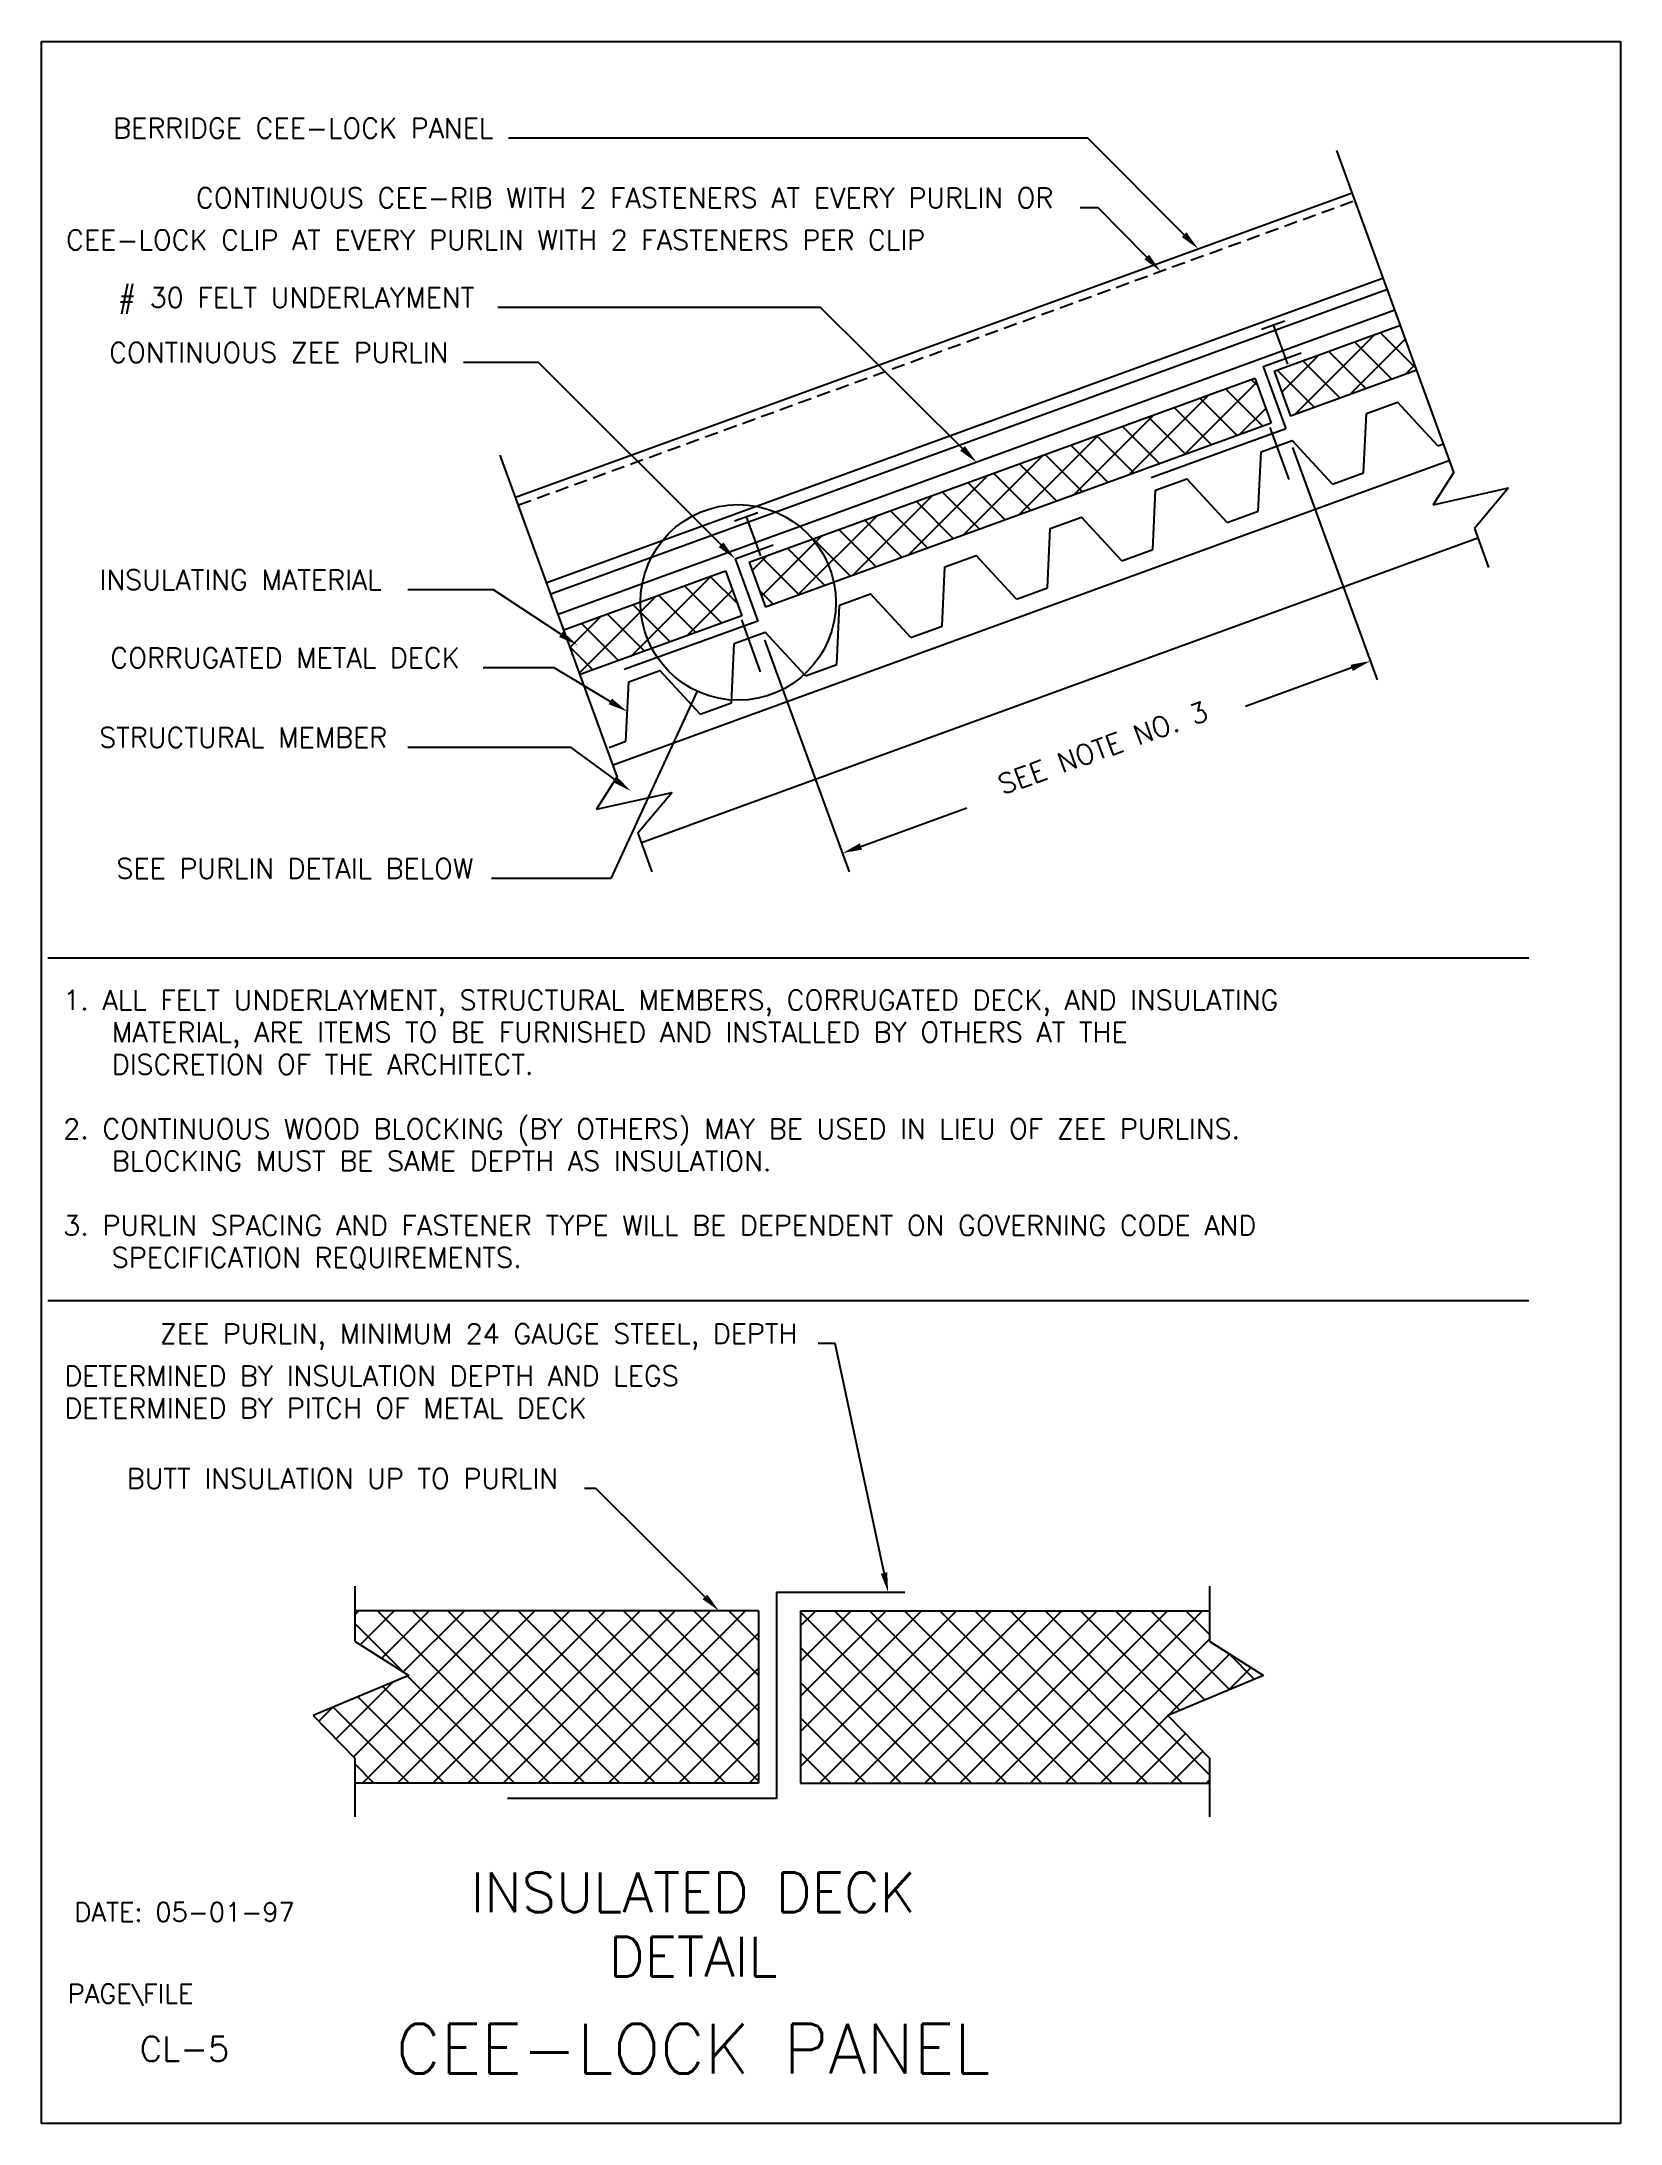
# Model space of a CAD drawing. Extents: x 0 to 23.8, y 0 to 31.4.
import ezdxf
from ezdxf.enums import TextEntityAlignment as Align

# ---------------------------------------------------------------- set-up
doc = ezdxf.new("R2010")
doc.units = 0
doc.header["$LTSCALE"] = 0.39999
doc.header["$MEASUREMENT"] = 0
doc.linetypes.add('HIDDENX2', pattern=[0.75, 0.5, -0.25])
doc.layers.get('0').update_dxf_attribs({"linetype": 'CONTINUOUS'})
doc.layers.get('DEFPOINTS').update_dxf_attribs({"linetype": 'CONTINUOUS'})
for name, color, linetype in [('BORDER', 7, 'CONTINUOUS'), ('CMP-FLSH', 7, 'CONTINUOUS'), ('DIM-TXT', 7, 'CONTINUOUS'), ('STRCTR', 7, 'CONTINUOUS')]:
    doc.layers.add(name, color=color, linetype=linetype)
doc.styles.add('ROMANS', font='romans', dxfattribs={"height": 0.3})
doc.dimstyles.get("Standard").update_dxf_attribs({"dimtxt": 0.18, "dimasz": 0.18, "dimexe": 0.18, "dimexo": 0.0625, "dimgap": 0.09, "dimtad": 0, "dimtih": 1, "dimtoh": 1, "dimdec": 4, "dimzin": 0, "dimtxsty": 'ROMANS', "dimcen": 0.09, "dimazin": 3, "dimtfac": 1, "dimtdec": 4, "dimtofl": 0, "dimtmove": 0, "dimatfit": 3, "dimtolj": 1, "dimtzin": 0})

# ---------------------------------------------------------------- blocks, each defined once
blk = doc.blocks.new('*X0')
at = {"color": 0, "linetype": 'CONTINUOUS'}
for p, q in [((5.878, 6.409), (8.081, 8.611)), ((5.902, 8.554), (5.959, 8.611)), ((5.978, 8.099), (6.49, 8.611)), ((6.013, 6.013), (8.611, 8.611)), ((8.836, 6.013), (6.238, 8.611)), ((6.304, 7.895), (7.02, 8.611)), ((6.543, 6.013), (9.141, 8.611)), ((6.629, 7.69), (7.55, 8.611)), ((9.367, 6.013), (6.769, 8.611)), ((7.074, 6.013), (9.672, 8.611)), ((9.897, 6.013), (7.299, 8.611)), ((7.604, 6.013), (10.202, 8.611)), ((10.427, 6.013), (7.829, 8.611)), ((8.134, 6.013), (10.732, 8.611)), ((10.958, 6.013), (8.36, 8.611)), ((8.665, 6.013), (11.263, 8.611)), ((11.488, 6.013), (8.89, 8.611)), ((9.195, 6.013), (11.793, 8.611)), ((11.988, 6.043), (9.42, 8.611)), ((11.988, 6.573), (9.951, 8.611)), ((11.988, 7.104), (10.481, 8.611)), ((11.988, 7.634), (11.011, 8.611)), ((11.988, 8.164), (11.542, 8.611)), ((12.619, 7.846), (13.384, 8.611)), ((12.619, 8.377), (12.854, 8.611)), ((12.619, 7.316), (13.914, 8.611)), ((12.619, 6.786), (14.445, 8.611)), ((12.619, 6.256), (14.975, 8.611)), ((15.2, 6.013), (12.619, 8.594)), ((12.907, 6.013), (15.505, 8.611)), ((15.731, 6.013), (13.133, 8.611)), ((13.438, 6.013), (16.036, 8.611)), ((16.261, 6.013), (13.663, 8.611)), ((13.968, 6.013), (16.566, 8.611)), ((16.791, 6.013), (14.193, 8.611)), ((14.498, 6.013), (17.096, 8.611)), ((17.322, 6.013), (14.724, 8.611)), ((15.028, 6.013), (17.627, 8.611)), ((17.852, 6.013), (15.254, 8.611)), ((15.559, 6.013), (18.157, 8.611)), ((18.382, 6.013), (15.784, 8.611)), ((16.089, 6.013), (18.687, 8.611)), ((18.796, 6.13), (16.315, 8.611)), ((18.346, 7.11), (16.845, 8.611)), ((18.72, 7.266), (17.375, 8.611)), ((19.094, 7.422), (17.906, 8.611)), ((18.796, 8.251), (18.436, 8.611)), ((6.629, 7.69), (5.902, 8.417)), ((9.725, 6.013), (11.988, 8.276)), ((16.619, 6.013), (18.796, 8.189)), ((14.67, 6.013), (12.619, 8.063)), ((18.175, 7.038), (19.095, 7.958)), ((19.468, 7.579), (19.077, 7.97)), ((8.306, 6.013), (6.692, 7.627)), ((10.256, 6.013), (11.988, 7.746)), ((19.086, 7.419), (19.421, 7.754)), ((5.617, 6.678), (6.477, 7.538)), ((7.245, 6.013), (5.944, 7.315)), ((7.776, 6.013), (6.318, 7.471)), ((14.14, 6.013), (12.619, 7.533)), ((5.356, 6.947), (5.566, 7.157)), ((6.715, 6.013), (5.57, 7.158)), ((10.786, 6.013), (11.988, 7.215)), ((13.609, 6.013), (12.619, 7.003)), ((17.15, 6.013), (18.167, 7.03)), ((11.316, 6.013), (11.988, 6.685)), ((17.68, 6.013), (18.429, 6.762)), ((6.185, 6.013), (5.902, 6.295)), ((13.079, 6.013), (12.619, 6.472)), ((18.21, 6.013), (18.69, 6.493)), ((11.847, 6.013), (11.988, 6.155)), ((18.741, 6.013), (18.796, 6.068))]:
    blk.add_line(p, q, dxfattribs=at)
blk = doc.blocks.new('*X1')
at = {"color": 0, "linetype": 'CONTINUOUS'}
for p, q in [((20.192, 26.477), (19.648, 27.021)), ((18.359, 25.783), (19.566, 26.991)), ((19.434, 26.175), (18.871, 26.738)), ((19.192, 26.087), (20.029, 26.924)), ((19.823, 26.316), (19.26, 26.879)), ((18.656, 25.891), (18.093, 26.455)), ((18.164, 26.119), (18.732, 26.687)), ((19.045, 26.033), (18.482, 26.596)), ((20.026, 26.39), (20.171, 26.535)), ((15.857, 24.873), (17.064, 26.08)), ((16.691, 25.176), (17.781, 26.266)), ((17.879, 25.608), (17.316, 26.171)), ((17.798, 26.22), (17.704, 26.313)), ((15.023, 24.569), (16.231, 25.777)), ((17.101, 25.325), (16.538, 25.888)), ((17.49, 25.467), (16.927, 26.03)), ((17.525, 25.48), (17.922, 25.877)), ((14.189, 24.266), (15.397, 25.473)), ((15.935, 24.901), (15.372, 25.464)), ((16.323, 25.042), (15.76, 25.605)), ((16.712, 25.184), (16.149, 25.747)), ((13.356, 23.962), (14.563, 25.17)), ((15.157, 24.618), (14.594, 25.181)), ((15.546, 24.759), (14.983, 25.322)), ((12.522, 23.659), (13.729, 24.866)), ((14.379, 24.335), (13.816, 24.898)), ((14.768, 24.476), (14.205, 25.039)), ((11.688, 23.355), (12.895, 24.563)), ((13.602, 24.052), (13.039, 24.615)), ((13.99, 24.193), (13.427, 24.756)), ((10.854, 23.052), (12.062, 24.259)), ((12.435, 23.627), (11.872, 24.19)), ((12.824, 23.769), (12.261, 24.332)), ((13.213, 23.91), (12.65, 24.473)), ((10.314, 23.042), (11.228, 23.956)), ((11.658, 23.344), (11.095, 23.907)), ((12.046, 23.486), (11.483, 24.049)), ((10.172, 23.431), (10.394, 23.652)), ((10.88, 23.061), (10.317, 23.624)), ((11.269, 23.203), (10.706, 23.766)), ((8.353, 22.141), (9.56, 23.349)), ((9.951, 22.93), (9.539, 23.341)), ((7.567, 21.886), (8.726, 23.045)), ((9.325, 22.495), (8.762, 23.058)), ((9.714, 22.637), (9.151, 23.2)), ((9.187, 22.445), (9.876, 23.134)), ((10.491, 22.92), (10.282, 23.128)), ((7.426, 22.275), (7.893, 22.742)), ((8.158, 22.071), (7.595, 22.634)), ((8.547, 22.212), (7.984, 22.775)), ((8.936, 22.354), (8.373, 22.917)), ((7.769, 21.929), (7.427, 22.271))]:
    blk.add_line(p, q, dxfattribs=at)
blk = doc.blocks.new('*D2')
at = {"color": 3, "linetype": 'BYBLOCK'}
for p, q in [((20.253, 25.285), (21.528, 21.782)), ((12.287, 22.385), (13.562, 18.882)), ((21.144, 21.961), (19.543, 21.379)), ((13.741, 19.267), (15.341, 19.849))]:
    blk.add_line(p, q, dxfattribs=at)
for points in [[(21.127, 22.008), (21.161, 21.914), (21.426, 22.064)], [(13.724, 19.314), (13.758, 19.22), (13.459, 19.164)]]:
    blk.add_solid(points, dxfattribs=at)
at = {"layer": 'DEFPOINTS', "color": 0, "linetype": 'BYBLOCK'}
for p in [(20.151, 25.567), (12.184, 22.667), (21.426, 22.064)]:
    blk.add_point(p, dxfattribs=at)
at = {"color": 3, "linetype": 'BYBLOCK', "style": 'ROMANS'}
blk.add_text('SEE NOTE NO. 3', height=0.3, rotation=20, dxfattribs=at).set_placement((17.442, 20.614), align=Align.CENTER)

msp = doc.modelspace()

# ---------------------------------------------------------------- linework, layer by layer
at = {"color": 5, "linetype": 'CONTINUOUS'}
for p, q in [((0, 0), (0, 31.41)), ((0, 31.41), (23.82, 31.41)), ((23.82, 31.41), (23.82, 0)), ((23.82, 0), (0, 0))]:
    msp.add_line(p, q, dxfattribs=at)
at = {"layer": 'BORDER', "color": 5}
for p, q in [((0.0936, 17.58599), (22.4409, 17.58599)), ((0.0936, 12.41377), (22.4409, 12.41377))]:
    msp.add_line(p, q, dxfattribs=at)
at = {"layer": 'CMP-FLSH', "color": 1, "linetype": 'CONTINUOUS'}
for p, q in [((7.15043, 24.53642), (19.7736, 29.13087)), ((20.24368, 27.83934), (7.62051, 23.24488)), ((7.68086, 23.07906), (20.30403, 27.67352)), ((13.02542, 8.01172), (11.08693, 8.01172)), ((11.08693, 8.01172), (11.08693, 4.90336)), ((11.08693, 4.90336), (7.02962, 4.90336))]:
    msp.add_line(p, q, dxfattribs=at)
at = {"layer": 'CMP-FLSH', "color": 9, "linetype": 'HIDDENX2'}
msp.add_line((7.19318, 24.41895), (19.81635, 29.01341), dxfattribs=at)
at = {"layer": 'CMP-FLSH', "color": 6, "linetype": 'CONTINUOUS'}
for p, q in [((20.41857, 27.35884), (7.7954, 22.76438)), ((18.40493, 27.07198), (18.75545, 27.19956)), ((18.58019, 27.13577), (18.79554, 26.54411)), ((18.53042, 25.58925), (18.8157, 24.80544)), ((10.45486, 24.17839), (10.80538, 24.30597)), ((10.63012, 24.24218), (10.84546, 23.65052)), ((10.55712, 22.6872), (10.8424, 21.9034))]:
    msp.add_line(p, q, dxfattribs=at)
at = {"layer": 'DIM-TXT', "color": 3, "linetype": 'CONTINUOUS'}
for p, q in [((15.78317, 29.95593), (7.04195, 29.95593)), ((17.23747, 28.49734), (15.78317, 29.95593)), ((15.93971, 28.90277), (15.66957, 28.90277)), ((16.67303, 28.15957), (15.93971, 28.90277)), ((11.75402, 27.39827), (6.88157, 27.39827)), ((13.89411, 25.273), (11.75402, 27.39827)), ((7.49893, 26.57079), (6.36342, 26.57079)), ((10.25081, 23.81884), (7.49893, 26.57079)), ((6.81833, 23.13965), (5.5257, 23.13965)), ((7.83548, 22.46872), (6.81833, 23.13965)), ((7.73232, 21.96251), (6.66397, 21.96251)), ((8.58024, 21.4551), (7.73232, 21.96251)), ((7.98862, 20.76096), (5.5257, 20.76096)), ((8.64988, 20.27829), (7.98862, 20.76096)), ((11.97402, 11.76479), (11.71705, 11.76479)), ((12.70972, 8.30516), (11.97402, 11.76479)), ((8.36036, 9.57963), (8.18972, 9.57963)), ((10.00697, 7.94473), (8.36036, 9.57963))]:
    msp.add_line(p, q, dxfattribs=at)
at = {"layer": 'DIM-TXT', "color": 2, "linetype": 'CONTINUOUS'}
for p, q in [((9.89064, 21.60891), (8.5873, 18.78497)), ((8.5873, 18.78497), (6.78686, 18.78497))]:
    msp.add_line(p, q, dxfattribs=at)
msp.add_circle((10.50891, 22.94851), 1.4754, dxfattribs=at)
at = {"layer": 'DIM-TXT', "color": 3, "linetype": 'CONTINUOUS'}
for points in [[(17.27288, 28.53264), (17.20206, 28.46204), (17.44929, 28.28489)], [(16.70862, 28.19469), (16.63744, 28.12446), (16.88374, 27.94603)], [(13.92935, 25.30848), (13.85888, 25.23753), (14.10698, 25.06161)], [(10.28616, 23.8542), (10.21545, 23.78349), (10.46294, 23.60671)], [(7.86301, 22.51046), (7.80795, 22.42698), (8.0859, 22.30353)], [(8.60592, 21.498), (8.55457, 21.41219), (8.83767, 21.30105)], [(8.67936, 20.31867), (8.6204, 20.2379), (8.89219, 20.10142)], [(12.75863, 8.31556), (12.66082, 8.29476), (12.77212, 8.01172)], [(10.0422, 7.98021), (9.97175, 7.90925), (10.21986, 7.73336)]]:
    msp.add_solid(points, dxfattribs=at)
at = {"layer": 'STRCTR', "color": 2, "linetype": 'CONTINUOUS'}
for p, q in [((21.3079, 24.91542), (19.54236, 29.76619)), ((8.68473, 20.32096), (6.91919, 25.17173)), ((21.3079, 24.91542), (20.99435, 24.42129)), ((20.99435, 24.42129), (22.13442, 24.67635)), ((22.13442, 24.67635), (21.61797, 24.0635)), ((21.61797, 24.0635), (21.83164, 23.47645)), ((8.68473, 20.32096), (8.37118, 19.82683)), ((8.37118, 19.82683), (9.51125, 20.08189)), ((9.51125, 20.08189), (8.9948, 19.46904)), ((8.9948, 19.46904), (9.20847, 18.88199)), ((4.73048, 7.26943), (4.73048, 8.10451)), ((17.6237, 7.26943), (17.6237, 8.10451)), ((4.73048, 7.26943), (5.54194, 6.7591)), ((17.6237, 7.26943), (18.43516, 6.7591)), ((5.54194, 6.7591), (4.09934, 6.15598)), ((18.43516, 6.7591), (16.99256, 6.15598)), ((4.09934, 6.15598), (4.73048, 5.50648)), ((16.99256, 6.15598), (17.6237, 5.50648)), ((4.73048, 4.625), (4.73048, 5.50648)), ((17.6237, 4.625), (17.6237, 5.50648))]:
    msp.add_line(p, q, dxfattribs=at)
at = {"layer": 'STRCTR', "color": 4, "linetype": 'CONTINUOUS'}
for p, q in [((18.59525, 26.43795), (20.50125, 27.13168)), ((18.59525, 26.43795), (18.84207, 25.75984)), ((20.74806, 26.45357), (18.84207, 25.75984)), ((10.67459, 23.55506), (18.30428, 26.33205)), ((18.30428, 26.33205), (18.55109, 25.65394)), ((19.9462, 24.90389), (19.98829, 25.79986)), ((19.98829, 25.79986), (20.45813, 25.97087)), ((21.06629, 25.31158), (20.45813, 25.97087)), ((18.55109, 25.65394), (10.9214, 22.87696)), ((18.35626, 24.32521), (18.39835, 25.22117)), ((18.39835, 25.22117), (18.86819, 25.39218)), ((19.47635, 24.73289), (18.86819, 25.39218)), ((21.06629, 25.31158), (21.15231, 25.34288)), ((21.24458, 25.08938), (8.62141, 20.49492)), ((19.47635, 24.73289), (19.9462, 24.90389)), ((16.76632, 23.74652), (16.80841, 24.64248)), ((16.80841, 24.64248), (17.27825, 24.81349)), ((17.88641, 24.1542), (17.27825, 24.81349)), ((15.21847, 24.06379), (15.68831, 24.2348)), ((16.29647, 23.57551), (15.68831, 24.2348)), ((17.88641, 24.1542), (18.35626, 24.32521)), ((21.6716, 23.91615), (9.04843, 19.32169)), ((15.17638, 23.16783), (15.21847, 24.06379)), ((13.62853, 23.4851), (14.09838, 23.65611)), ((14.70653, 22.99682), (14.09838, 23.65611)), ((16.29647, 23.57551), (16.76632, 23.74652)), ((7.87808, 22.53722), (10.31789, 23.42524)), ((10.31789, 23.42524), (10.5647, 22.74713)), ((10.67459, 23.55507), (10.9214, 22.87696)), ((13.58644, 22.58913), (13.62853, 23.4851)), ((12.03859, 22.90641), (12.50844, 23.07742)), ((13.11659, 22.41812), (12.50844, 23.07742)), ((14.70653, 22.99682), (15.17638, 23.16783)), ((10.5647, 22.74713), (8.12489, 21.85911)), ((11.9965, 22.01044), (12.03859, 22.90641)), ((10.40656, 21.43175), (10.44865, 22.32772)), ((10.44865, 22.32772), (10.9185, 22.49873)), ((11.52665, 21.83943), (10.9185, 22.49873)), ((13.11659, 22.41812), (13.58644, 22.58913)), ((11.52665, 21.83943), (11.9965, 22.01044)), ((8.81662, 20.85306), (8.85871, 21.74903)), ((8.85871, 21.74903), (9.32856, 21.92004)), ((9.93671, 21.26074), (9.32856, 21.92004)), ((9.93671, 21.26074), (10.40656, 21.43175)), ((8.56316, 20.76081), (8.81662, 20.85306)), ((10.81644, 7.73336), (4.73048, 7.73336)), ((10.81644, 7.73336), (10.81644, 5.13533)), ((11.44757, 7.73336), (11.44757, 5.13533)), ((11.44757, 7.73336), (17.6237, 7.73336)), ((10.81644, 5.13533), (4.73048, 5.13533)), ((11.44757, 5.13533), (17.6237, 5.13533))]:
    msp.add_line(p, q, dxfattribs=at)
at = {"layer": 'STRCTR', "color": 1, "linetype": 'CONTINUOUS'}
for p, q in [((18.42954, 26.50631), (19.0053, 26.71587)), ((18.42954, 26.50631), (18.77156, 25.56662)), ((18.77156, 25.56662), (16.74104, 24.82757)), ((10.46294, 23.60671), (11.03869, 23.81627)), ((10.46294, 23.60671), (10.80496, 22.66702)), ((10.80496, 22.66702), (8.79134, 21.93412))]:
    msp.add_line(p, q, dxfattribs=at)

# ---------------------------------------------------------------- block references
at = {"layer": 'STRCTR', "color": 4, "linetype": 'CONTINUOUS'}
for name, p in [('*X1', (0.54754, 0)), ('*X0', (-1.17189, -0.87755))]:
    msp.add_blockref(name, p, dxfattribs=at)

# ---------------------------------------------------------------- texts
at = {"layer": 'BORDER', "color": 3, "linetype": 'CONTINUOUS', "style": 'ROMANS'}
for s, p in [('INSULATED DECK', (9.8292, 3.18616)), ('DETAIL', (9.8292, 2.21473))]:
    msp.add_text(s, height=0.6, dxfattribs=at).set_placement(p, align=Align.CENTER)
msp.add_text('DATE: 05-01-97', height=0.2853, dxfattribs=at).set_placement((2.1561, 3.1875), align=Align.MIDDLE)
msp.add_text('PAGE\\FILE', height=0.2853, dxfattribs=at).set_placement((0.3936, 1.8147))
at = {"layer": 'BORDER', "color": 2, "linetype": 'CONTINUOUS', "style": 'ROMANS'}
msp.add_text('CL-5', height=0.375, dxfattribs=at).set_placement((2.1561, 1.125), align=Align.MIDDLE)
at = {"layer": 'BORDER', "color": 5, "style": 'ROMANS'}
msp.add_text('CEE-LOCK PANEL', height=0.75, dxfattribs=at).set_placement((9.8292, 1.125), align=Align.MIDDLE)
at = {"layer": 'DIM-TXT', "color": 3, "linetype": 'CONTINUOUS', "style": 'ROMANS'}
for s, p in [('BERRIDGE CEE-LOCK PANEL', (6.81472, 29.95593)), ('CONTINUOUS CEE-RIB WITH 2 FASTENERS AT EVERY PURLIN OR', (15.26316, 28.90277)), ('# 30 FELT UNDERLAYMENT', (6.5281, 27.39827)), ('CONTINUOUS ZEE PURLIN', (6.13547, 26.57079)), ('INSULATING MATERIAL', (5.12935, 23.13965)), ('CORRUGATED METAL DECK', (6.30779, 21.96251)), ('STRUCTURAL MEMBER', (5.21313, 20.76096)), ('ZEE PURLIN, MINIMUM 24 GAUGE STEEL, DEPTH', (11.39998, 11.76479)), ('BUTT INSULATION UP TO PURLIN', (7.79036, 9.57963))]:
    msp.add_text(s, height=0.3, dxfattribs=at).set_placement(p, align=Align.RIGHT)
for s, p in [('CEE-LOCK CLIP AT EVERY PURLIN WITH 2 FASTENERS PER CLIP', (0.36853, 28.26771)), ('1. ALL FELT UNDERLAYMENT, STRUCTURAL MEMBERS, CORRUGATED DECK, AND INSULATING', (0.3255, 16.79937)), ('MATERIAL, ARE ITEMS TO BE FURNISHED AND INSTALLED BY OTHERS AT THE', (1.0579, 16.31366)), ('DISCRETION OF THE ARCHITECT.', (1.0579, 15.82794)), ('2. CONTINUOUS WOOD BLOCKING (BY OTHERS) MAY BE USED IN LIEU OF ZEE PURLINS.', (0.3255, 14.85651)), ('BLOCKING MUST BE SAME DEPTH AS INSULATION.', (1.0579, 14.3708)), ('3. PURLIN SPACING AND FASTENER TYPE WILL BE DEPENDENT ON GOVERNING CODE AND', (0.3255, 13.39937)), ('SPECIFICATION REQUIREMENTS.', (1.0579, 12.91366)), ('DETERMINED BY INSULATION DEPTH AND LEGS', (0.34281, 11.12794)), ('DETERMINED BY PITCH OF METAL DECK', (0.34281, 10.64222))]:
    msp.add_text(s, height=0.3, dxfattribs=at).set_placement(p)
at = {"layer": 'DIM-TXT', "color": 4, "linetype": 'CONTINUOUS', "style": 'ROMANS'}
msp.add_text('SEE PURLIN DETAIL BELOW', height=0.3, dxfattribs=at).set_placement((6.51348, 18.78497), align=Align.RIGHT)

# ---------------------------------------------------------------- dimensions: what is measured, and where the dimension line sits
at = {"layer": 'DIM-TXT', "color": 1, "linetype": 'CONTINUOUS'}
dim = msp.add_aligned_dim(p1=(10.80496, 22.66702), p2=(18.77156, 25.56662), distance=-3.72765, text='SEE NOTE NO. 3', dimstyle='Standard', dxfattribs=at)
dim.commit()
dim.dimension.update_dxf_attribs({"geometry": '*D2', "text_midpoint": (16.06319, 20.61397), "insert": (-1.3791, 0)})

doc.saveas('drawing.dxf')
